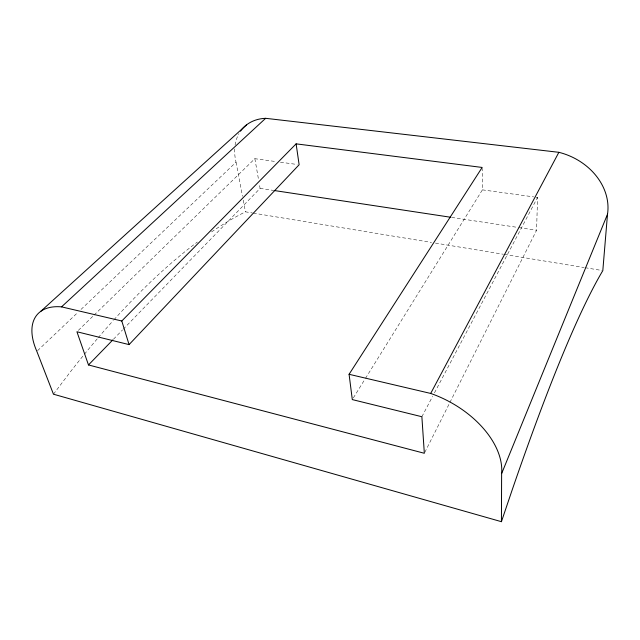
<?xml version="1.0" encoding="UTF-8"?>
<svg xmlns="http://www.w3.org/2000/svg" width="640" height="640" viewBox="0 0 640 640"><rect width="100%" height="100%" fill="white"/><g stroke="black" fill="none" stroke-linecap="round" stroke-linejoin="round"><path stroke-width="0.48" stroke-dasharray="3.2 2.4" d="M449.928 402.432L536.576 230.272L537.56 197.408L534.6 197.008M424.784 452.392L449.48 403.328M421.872 416.728L432.608 396.392M434.472 392.856L537.56 197.408M353.352 397.896L364.944 379.216M365.472 378.368L482.408 189.856L482.176 168.424M53.456 394.192L70.944 371.128A670.784 240.136 -67.1 0 1 83.8 355M113.496 339.208L122.528 329.92M123.216 329.2L260.08 188.384L259.24 183.592M78.352 330.368L93.36 315.776M94.072 315.08L254.864 158.696L276.504 161.656M37.568 350.672L78.136 312.16M81.032 309.408L236.04 162.216A52.36 38.84 45.1 0 1 234.72 148.592M280.44 162.192L297.16 164.488M482.408 189.856L533.616 196.872M260.08 188.384L272.92 190.328M451.648 217.408L517.808 227.432M518.8 227.584L536.576 230.272M211.552 231.912A670.784 240.136 -67.1 0 1 245.464 211.824L252.352 212.96M253.336 213.12L431.52 242.44M435.456 243.088L503.384 254.264M504.368 254.424L584.112 267.544M585.096 267.704L601.832 270.456M236.04 162.216L242.504 196.264M243.248 200.152L245.464 211.824M254.864 158.696L258.568 179.76M235.072 145.128A52.36 38.84 45.1 0 1 238.944 133.656M84.408 354.256A670.784 240.136 -67.1 0 1 97.616 338.4M98.256 337.648A670.784 240.136 -67.1 0 1 113.264 320.544M113.936 319.792A670.784 240.136 -67.1 0 1 197.384 242.032"/><path stroke-width="0.96" d="M265.648 118.312L61.536 306.864A69.24 36.976 41.6 0 0 36.848 351.36L53.456 394.192L501.432 521.688L501.624 473.608L607.504 214.24A59.744 49.6 21.3 0 0 558.872 152.312L265.648 118.312A52.36 38.84 45.1 0 0 240.496 131.192M607.504 214.24L602.816 270.616A827.872 77.984 -75.9 0 0 512.208 489.832L501.432 521.688M501.624 473.608A82.416 51.672 28.7 0 0 430.696 393.44L558.872 152.312M296.112 143.856L299.128 164.752L129.072 344.608L76.928 331.76L88.48 364.944L424.336 453.28L421.872 416.728L352.304 399.592L349.08 374.296L482.16 167.448L296.112 143.856L121.792 320.992L61.536 306.864M88.48 364.944L112.8 339.928M40.64 311.448L246.488 124.912M273.904 190.472L450.664 217.256M349.08 374.296L430.696 393.44M121.792 320.992L129.072 344.608"/></g></svg>
